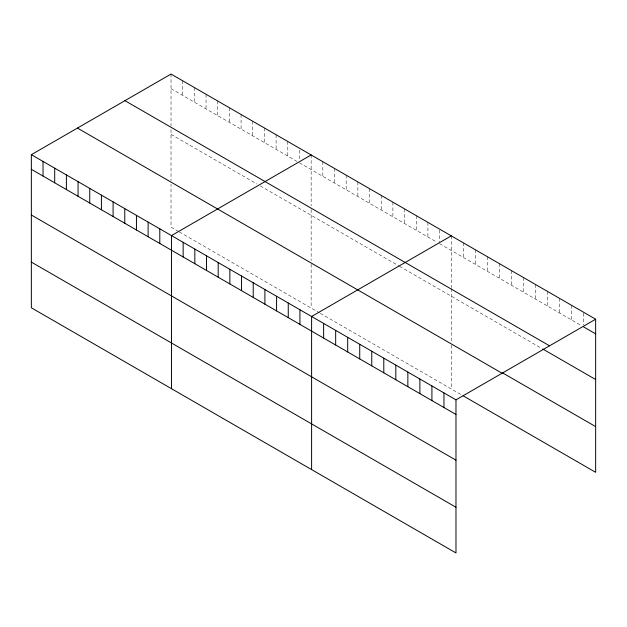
<?xml version="1.0" encoding="UTF-8"?>
<svg xmlns="http://www.w3.org/2000/svg" width="627" height="627" viewBox="0 0 627 627"><rect width="100%" height="100%" fill="white"/><g stroke="black" fill="none" stroke-linecap="round" stroke-linejoin="round"><path stroke-width="0.47" stroke-dasharray="3.13 2.35" d="M171.022 74.057L171.022 125.808M171.022 88.681L296.971 161.398M299.471 162.84L437.097 242.296M439.598 243.738L581.213 325.499M171.022 134.374L256.929 183.977M260.268 185.898L398.725 265.84M399.564 266.318L541.908 348.51M178.523 231.481L171.022 227.146L171.022 184.307M179.361 231.966L319.488 312.865M320.319 313.351L463.306 395.903M583.619 313.241L583.619 324.943M571.589 305.318L571.589 319.942M559.558 298.374L559.558 312.998M547.528 291.43L547.528 306.054M535.497 284.486L535.497 299.103M523.467 277.534L523.467 292.158M511.428 270.59L511.428 285.214M499.398 263.646L499.398 278.27M487.367 256.694L487.367 271.319M475.337 249.75L475.337 264.375M463.306 242.806L463.306 257.431M451.275 235.862L451.275 287.613M451.275 288.561L451.275 342.35M451.275 345.163L451.275 388.952M439.598 230.093L439.598 241.795M427.92 222.373L427.92 236.998M416.242 215.633L416.242 230.258M404.564 208.893L404.564 223.518M392.886 202.153L392.886 216.777M381.208 195.405L381.208 210.029M369.53 188.664L369.53 203.289M357.86 181.924L357.86 196.549M346.182 175.184L346.182 189.809M334.505 168.444L334.505 183.068M322.827 161.695L322.827 176.32M311.149 154.955L311.149 205.758M311.149 209.567L311.149 260.55M311.149 264.257L311.149 308.053M299.471 150.166L299.471 159.916M287.793 141.475L287.793 156.099M276.115 134.734L276.115 149.359M264.437 127.986L264.437 142.611M252.759 121.246L252.759 135.871M241.082 114.506L241.082 129.131M229.404 107.766L229.404 122.39M217.726 101.025L217.726 115.65M206.048 94.277L206.048 108.902M194.378 87.537L194.378 102.162M182.7 80.797L182.7 95.422M171.022 129.617L171.022 180.552"/><path stroke-width="0.94" d="M31.35 154.689L455.978 399.854L455.978 552.943L31.35 307.786L31.35 154.689L171.022 74.057L595.65 319.214L595.65 472.311L463.306 395.903M311.149 154.955L171.477 235.595L171.477 388.693M451.275 235.862L311.603 316.494L311.603 469.592M455.978 399.854L595.65 319.214M583.619 326.894L595.65 333.838M124.93 100.665L549.558 345.822M542.716 348.973L595.65 379.531M502.611 372.893L595.65 426.611M77.442 128.08L502.07 373.237M31.35 169.314L455.978 414.478M31.35 215.014L455.978 460.171M31.35 262.094L455.978 507.251M443.947 392.902L443.947 407.526M431.917 385.958L431.917 400.582M419.886 379.014L419.886 393.638M407.856 372.062L407.856 386.687M395.825 365.118L395.825 379.743M383.795 358.174L383.795 372.799M371.764 351.23L371.764 365.854M359.733 344.278L359.733 358.903M347.703 337.334L347.703 351.959M335.672 330.39L335.672 345.015M323.634 323.446L323.634 338.071M299.925 309.754L299.925 324.378M288.255 303.013L288.255 317.638M276.578 296.273L276.578 310.898M264.9 289.525L264.9 304.15M253.222 282.785L253.222 297.41M241.544 276.045L241.544 290.669M229.866 269.304L229.866 283.929M218.188 262.564L218.188 277.189M206.51 255.816L206.51 270.441M194.832 249.076L194.832 263.701M183.155 242.335L183.155 256.96M159.799 228.855L159.799 243.48M148.121 222.107L148.121 236.732M136.443 215.367L136.443 229.991M124.765 208.626L124.765 223.251M113.095 201.886L113.095 216.511M101.417 195.146L101.417 209.771M89.739 188.398L89.739 203.023M78.061 181.658L78.061 196.282M66.384 174.917L66.384 189.542M54.706 168.177L54.706 182.802M43.028 161.437L43.028 176.062"/></g></svg>
